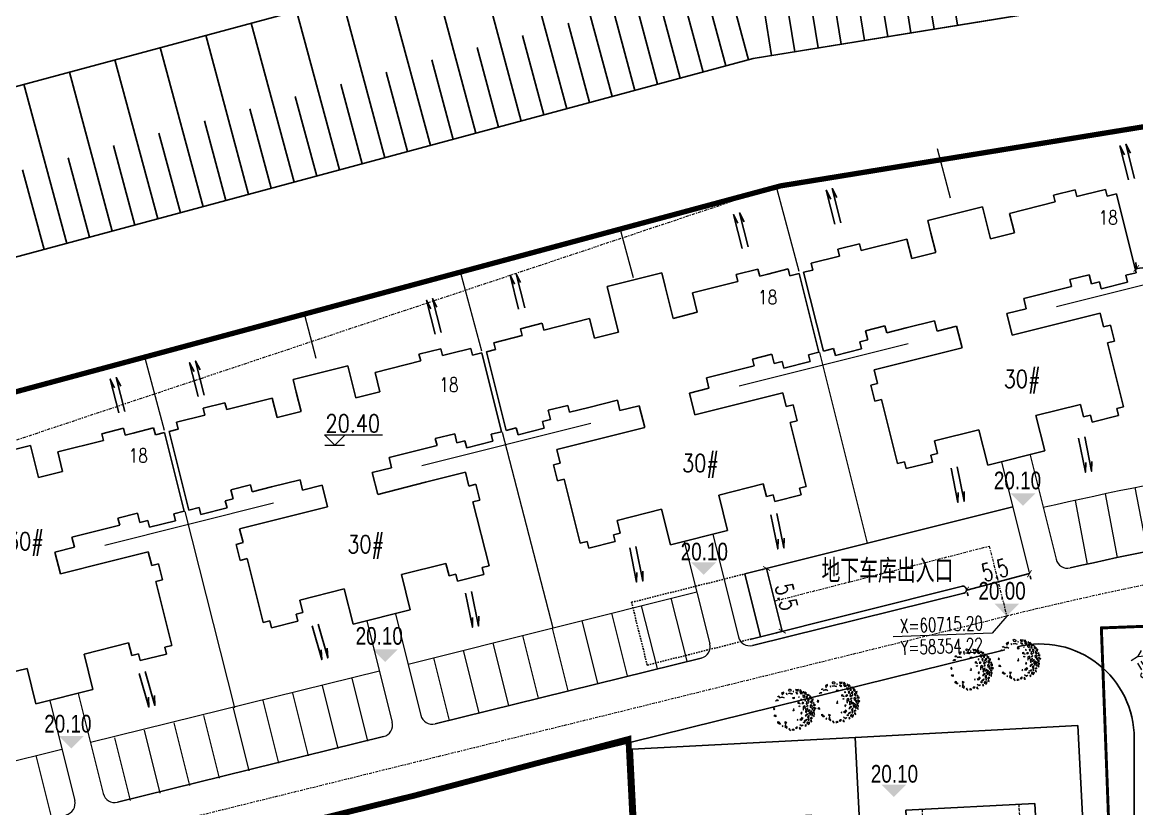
# Model space of a CAD drawing. Header units: inches. Extents: x 393 to 1582, y 246 to 1188.
# Drawn here: x 1234.6 to 1329.3, y 908 to 974.9 of the extents above; entities that cross this region are included whole.
import ezdxf

# ---------------------------------------------------------------- set-up
doc = ezdxf.new("R2010")
doc.units = ezdxf.units.IN
doc.header["$MEASUREMENT"] = 0
for name, pattern in [('CENTERX2', [4, 2.5, -0.5, 0.5, -0.5]), ('CONTINOUS', [0]), ('DASH', [0.35, 0.25, -0.1]), ('DASHED2', [0.375, 0.25, -0.125]), ('DOTE', [2.42, 2, -0.2, 0.02, -0.2])]:
    doc.linetypes.add(name, pattern=pattern)
for name, color, linetype, lineweight in [('buildelev', 2, 'Continuous', 20), ('parking', 30, 'Continuous', 18), ('ROAD', 1, 'Continuous', 25), ('ROAD-CENTER', 7, 'CENTERX2', 18), ('ROAD-ZB', 4, 'Continuous', 15), ('walk', 2, 'Continuous', 18), ('围墙', 75, 'FENCELINE1', 15), ('建筑型号', 2, 'Continuous', 18), ('树', 84, 'Continuous', 15)]:
    doc.layers.add(name, color=color, linetype=linetype, lineweight=lineweight)
for name, color, linetype in [('DIM', 4, 'Continuous'), ('drain', 4, 'Continuous'), ('ELEV', 1, 'Continuous'), ('FRAME', 7, 'Continuous'), ('GARDEN', 60, 'Continuous'), ('hongzb', 5, 'Continuous'), ('roaddim', 2, 'Continuous'), ('roadradiu', 3, 'Continuous'), ('公共绿地', 3, 'Continuous'), ('外墙', 42, 'Continuous'), ('建筑层数', 7, 'Continuous'), ('绿化', 3, 'Continuous'), ('车库边线', 4, 'DOTE')]:
    doc.layers.add(name, color=color, linetype=linetype)
doc.styles.add('_HZTXT', font='txt.shx', dxfattribs={"width": 0.8, "bigfont": 'hztxt.shx'})
doc.styles.add('DIM_FONT', font='SIMPLEX.shx', dxfattribs={"width": 0.8})
doc.styles.add('FLS', font='', dxfattribs={"width": 0.8})
doc.styles.add('HZ', font='simplex.shx', dxfattribs={"width": 0.7, "bigfont": 'hztxt.shx'})
doc.styles.add('RO', font='romans.shx', dxfattribs={"width": 0.8})
doc.styles.get('FLS').set_extended_font_data('创艺繁隶书')
doc.linetypes.add('FENCELINE1', pattern='A,0.25,-0.1,[133,ltypeshp.shx,S=0.1,R=0,X=-0.1,Y=0],-0.1,1', length=1.45)
doc.dimstyles.new('NORMAL', dxfattribs={"dimtxt": 1.5, "dimasz": 0.3, "dimexe": 0.5, "dimexo": 0.3, "dimgap": 0.3, "dimtad": 1, "dimdec": 1, "dimzin": 1, "dimdsep": 46, "dimtxsty": 'HZ', "dimblk": 'ARCHTICK', "dimcen": 0, "dimclrt": 256, "dimadec": 0, "dimazin": 0, "dimtfac": 1, "dimtdec": 1, "dimtofl": 0, "dimtmove": 0, "dimatfit": 3, "dimldrblk": 'ARCHTICK', "dimfxl": 1, "dimtolj": 2, "dimtzin": 0, "dimarcsym": 0})

# ---------------------------------------------------------------- blocks, each defined once
blk = doc.blocks.new('_ARCHTICK')
at = {"color": 0, "linetype": 'ByBlock', "const_width": 0.15}
blk.add_lwpolyline([(-0.5, -0.5), (0.5, 0.5)], dxfattribs=at)
blk = doc.blocks.new('*D108')
at = {"layer": 'DEFPOINTS', "color": 0, "ltscale": 0.3, "transparency": 16777216}
for p in [(1123.957, 1187.983), (1247.519, 525.406)]:
    blk.add_point(p, dxfattribs=at)
at = {"layer": 'roadradiu', "color": 0, "lineweight": -2, "ltscale": 0.3, "transparency": 16777216}
blk.add_line((1246.336, 531.746), (1247.519, 525.406), dxfattribs=at)
at = {"layer": 'roadradiu', "color": 0, "lineweight": -2, "ltscale": 0.3, "transparency": 16777216, "xscale": 0.3, "yscale": 0.3, "zscale": 0.3, "rotation": 280.5635434118076}
blk.add_blockref('_ARCHTICK', (1247.519, 525.406), dxfattribs=at)
at = {"layer": 'roadradiu', "ltscale": 0.3, "transparency": 16777216, "insert": (1247.905, 529.063), "char_height": 1.5, "attachment_point": 5, "rotation": 280.56354, "style": 'HZ'}
blk.add_mtext('\\A2;R674.0', dxfattribs=at)
blk = doc.blocks.new('wangqiuc')
for p, q in [((34619.969, 79058.32), (34600.111, 79027.611)), ((34619.969, 79058.32), (34600.111, 79027.611)), ((34619.969, 79058.32), (34635.898, 79048.019)), ((34619.852, 79050.774), (34606.945, 79030.813)), ((34619.852, 79050.774), (34629.064, 79044.817)), ((34635.898, 79048.019), (34616.04, 79017.31)), ((34629.064, 79044.817), (34616.156, 79024.856)), ((34612.616, 79041.3), (34623.393, 79034.33)), ((34606.945, 79030.813), (34616.156, 79024.856)), ((34600.111, 79027.611), (34616.04, 79017.31))]:
    blk.add_line(p, q)
at = {"linetype": 'DASH', "lineweight": 13}
for p, q in [((34621.003, 79050.03), (34618.024, 79045.424)), ((34627.914, 79045.561), (34624.935, 79040.955)), ((34611.074, 79034.675), (34608.095, 79030.069)), ((34617.984, 79030.206), (34615.006, 79025.6))]:
    blk.add_line(p, q, dxfattribs=at)
at = {"lineweight": 13}
for p, q in [((34618.024, 79045.424), (34611.074, 79034.675)), ((34616.874, 79046.168), (34618.024, 79045.424)), ((34618.024, 79045.424), (34624.935, 79040.955)), ((34621.48, 79043.189), (34614.529, 79032.441)), ((34624.935, 79040.955), (34617.984, 79030.206)), ((34624.935, 79040.955), (34626.086, 79040.211)), ((34609.923, 79035.419), (34611.074, 79034.675)), ((34611.074, 79034.675), (34617.984, 79030.206)), ((34617.984, 79030.206), (34619.135, 79029.462))]:
    blk.add_line(p, q, dxfattribs=at)
for centre in [(34612.36, 79041.465), (34613.667, 79040.62), (34622.354, 79035.002), (34623.662, 79034.157)]:
    blk.add_circle(centre, 0.305)
blk = doc.blocks.new('bg')
at = {"layer": 'buildelev'}
blk.add_line((403415.903, 597892.095), (403417.408, 597892.095), dxfattribs=at)
blk.add_lwpolyline([(403417.451, 597892.89), (403416.656, 597892.095), (403415.86, 597892.89), (403420.35, 597892.89)], dxfattribs=at)
blk = doc.blocks.new('GPPMTR01')
at = {"color": 0, "linetype": 'ByBlock'}
for points in [[(-0.106, 0.53), (-0.073, 0.496), (-0.058, 0.515), (-0.035, 0.504), (-0.038, 0.545), (-0.064, 0.53)], [(0.005, 0.559), (-0.005, 0.523), (0.016, 0.511), (0.051, 0.519)], [(-0.412, 0.305), (-0.364, 0.304), (-0.367, 0.328), (-0.343, 0.337), (-0.374, 0.364), (-0.382, 0.335)], [(-0.354, 0.404), (-0.335, 0.371), (-0.312, 0.378), (-0.293, 0.408)], [(-0.304, 0.31), (-0.343, 0.272), (-0.298, 0.279)], [(-0.298, 0.355), (-0.259, 0.362), (-0.24, 0.402), (-0.263, 0.4), (-0.275, 0.378)], [(-0.263, 0.454), (-0.27, 0.431), (-0.248, 0.431), (-0.243, 0.447)], [(-0.215, 0.443), (-0.218, 0.456), (-0.242, 0.475), (-0.199, 0.486), (-0.199, 0.449)], [(-0.215, 0.295), (-0.215, 0.276), (-0.206, 0.283)], [(-0.166, 0.433), (-0.207, 0.386), (-0.18, 0.371), (-0.137, 0.387), (-0.147, 0.409), (-0.165, 0.407)], [(-0.173, 0.469), (-0.151, 0.518), (-0.12, 0.516), (-0.128, 0.487), (-0.144, 0.498), (-0.151, 0.48), (-0.145, 0.47)], [(-0.123, 0.314), (-0.144, 0.295), (-0.135, 0.287), (-0.115, 0.295)], [(-0.127, 0.461), (-0.133, 0.429), (-0.111, 0.428), (-0.096, 0.459)], [(-0.079, 0.401), (-0.097, 0.371), (-0.064, 0.359), (-0.049, 0.371)], [(-0.032, 0.317), (-0.058, 0.295), (-0.043, 0.264), (-0.023, 0.291)], [(-0.038, 0.477), (-0.055, 0.454), (-0.043, 0.424), (-0.032, 0.439)], [(0.007, 0.443), (-0.026, 0.412), (-0.02, 0.382), (0.016, 0.352), (0.045, 0.367), (0.01, 0.386), (0.034, 0.42)], [(0.01, 0.485), (0.042, 0.462), (0.084, 0.477), (0.066, 0.492), (0.042, 0.485)], [(0.045, 0.295), (0.042, 0.249), (0.105, 0.211), (0.119, 0.219), (0.069, 0.245), (0.096, 0.283)], [(0.084, 0.371), (0.072, 0.344), (0.081, 0.321), (0.084, 0.344)], [(0.105, 0.53), (0.084, 0.519), (0.099, 0.504), (0.114, 0.511)], [(0.158, 0.447), (0.096, 0.443), (0.105, 0.412), (0.146, 0.393), (0.155, 0.416), (0.14, 0.428)], [(0.128, 0.336), (0.137, 0.287), (0.114, 0.272), (0.146, 0.26), (0.158, 0.302)], [(0.131, 0.488), (0.137, 0.5), (0.134, 0.53), (0.173, 0.507), (0.146, 0.481)], [(0.179, 0.272), (0.167, 0.245), (0.185, 0.238), (0.199, 0.253)], [(0.179, 0.477), (0.229, 0.496), (0.25, 0.473), (0.223, 0.458), (0.22, 0.477), (0.202, 0.469), (0.199, 0.458)], [(0.205, 0.439), (0.179, 0.42), (0.194, 0.405), (0.226, 0.416)], [(0.199, 0.291), (0.179, 0.352), (0.211, 0.31)], [(0.214, 0.359), (0.274, 0.374), (0.291, 0.409), (0.282, 0.336), (0.247, 0.333)], [(0.268, 0.45), (0.253, 0.435), (0.241, 0.409), (0.274, 0.428)], [(0.25, 0.325), (0.241, 0.298), (0.312, 0.302), (0.282, 0.329)], [(0.315, 0.416), (0.306, 0.401), (0.318, 0.39), (0.348, 0.393)], [(0.321, 0.363), (0.306, 0.34), (0.327, 0.325), (0.356, 0.325), (0.327, 0.336)], [(0.351, 0.382), (0.348, 0.371), (0.368, 0.355), (0.392, 0.359)], [(0.386, 0.257), (0.368, 0.272), (0.365, 0.287), (0.377, 0.298), (0.401, 0.283)], [(-0.482, 0.014), (-0.506, 0.025), (-0.514, -0.024), (-0.506, -0.036), (-0.464, -0.036), (-0.47, -0.024), (-0.494, -0.017)], [(-0.482, 0.196), (-0.461, 0.207), (-0.432, 0.177), (-0.452, 0.154), (-0.494, 0.15), (-0.5, 0.177)], [(-0.446, 0.071), (-0.432, 0.055), (-0.414, 0.067)], [(-0.417, 0.109), (-0.411, 0.15), (-0.357, 0.188), (-0.369, 0.162)], [(-0.393, 0.241), (-0.408, 0.23), (-0.396, 0.226)], [(-0.283, 0.139), (-0.269, 0.181), (-0.239, 0.166), (-0.248, 0.139), (-0.263, 0.15)], [(-0.064, 0.207), (-0.085, 0.184), (-0.115, 0.203), (-0.115, 0.219), (-0.085, 0.207), (-0.052, 0.226)], [(-0.02, 0.033), (-0.035, 0.025), (-0.026, 0.017), (-0.014, 0.021)], [(-0.02, 0.188), (-0.008, 0.192), (0.001, 0.177), (-0.02, 0.169)], [(0.152, 0.162), (0.137, 0.139), (0.158, 0.12), (0.176, 0.128), (0.161, 0.143)], [(0.253, 0.268), (0.241, 0.226), (0.259, 0.177), (0.274, 0.203), (0.253, 0.219)], [(0.25, 0.086), (0.271, 0.063), (0.274, 0.021), (0.303, 0.052), (0.285, 0.109)], [(0.303, 0.268), (0.309, 0.219), (0.336, 0.215), (0.351, 0.234)], [(0.348, 0.173), (0.377, 0.128), (0.356, 0.097), (0.354, 0.128)], [(0.401, 0.207), (0.383, 0.219), (0.365, 0.211), (0.368, 0.196), (0.392, 0.192)], [(0.401, 0.078), (0.398, 0.063), (0.374, 0.067), (0.377, 0.09)], [(0.428, 0.025), (0.431, -0.021), (0.377, -0.043), (0.41, -0.013)], [(0.431, 0.26), (0.419, 0.245), (0.436, 0.23), (0.466, 0.249)], [(0.422, 0.166), (0.419, 0.135), (0.439, 0.12), (0.451, 0.139)], [(0.442, 0.203), (0.451, 0.169), (0.487, 0.139), (0.472, 0.181)], [(0.451, 0.074), (0.469, 0.052), (0.484, 0.063), (0.472, 0.093)], [(-0.467, -0.131), (-0.464, -0.157), (-0.482, -0.154), (-0.485, -0.127)], [(-0.437, -0.131), (-0.429, -0.066), (-0.381, -0.04), (-0.408, -0.078)], [(-0.42, -0.26), (-0.432, -0.218), (-0.411, -0.188), (-0.402, -0.214), (-0.411, -0.229)], [(0.256, -0.013), (0.241, -0.028), (0.253, -0.04)], [(0.407, -0.119), (0.389, -0.138), (0.398, -0.176), (0.419, -0.154)], [(0.416, -0.218), (0.389, -0.233), (0.392, -0.271), (0.407, -0.248)], [(0.436, -0.066), (0.442, -0.097), (0.466, -0.097), (0.481, -0.074), (0.46, -0.078)], [(-0.266, -0.366), (-0.304, -0.374), (-0.283, -0.4), (-0.251, -0.393)], [(-0.115, -0.473), (-0.138, -0.438), (-0.106, -0.438), (-0.085, -0.446)], [(0.072, -0.48), (0.042, -0.461), (0.06, -0.45), (0.066, -0.454), (0.096, -0.454), (0.096, -0.438), (0.125, -0.442), (0.114, -0.461)], [(0.17, -0.286), (0.137, -0.317), (0.149, -0.336), (0.176, -0.321)], [(0.188, -0.431), (0.211, -0.423), (0.188, -0.408)], [(0.205, -0.332), (0.199, -0.343), (0.235, -0.378), (0.294, -0.359), (0.274, -0.34), (0.235, -0.351)], [(0.327, -0.305), (0.333, -0.328), (0.389, -0.313)]]:
    blk.add_lwpolyline(points, close=True, dxfattribs=at)
blk.add_circle((0, 0), 0.01, dxfattribs=at)
blk = doc.blocks.new('*D88')
at = {"layer": 'DEFPOINTS', "color": 0, "ltscale": 0.3, "transparency": 16777216}
for p in [(1297.83, 928.449), (1297.83, 928.449), (1299.164, 923.121)]:
    blk.add_point(p, dxfattribs=at)
at = {"layer": 'roaddim', "color": 0, "lineweight": -2, "ltscale": 0.3, "transparency": 16777216}
for p, q in [((1297.539, 928.376), (1297.345, 928.328)), ((1299.164, 923.121), (1297.83, 928.449)), ((1298.873, 923.048), (1298.679, 922.999))]:
    blk.add_line(p, q, dxfattribs=at)
at = {"layer": 'roaddim', "color": 0, "lineweight": -2, "ltscale": 0.3, "transparency": 16777216, "xscale": 0.5, "yscale": 0.5, "zscale": 0.5}
for p, rotation in [((1297.83, 928.449), 104.0543450280207), ((1299.164, 923.121), 284.0543450280207)]:
    blk.add_blockref('_ARCHTICK', p, dxfattribs=dict(at, rotation=rotation))
at = {"layer": 'roaddim', "ltscale": 0.3, "transparency": 16777216, "insert": (1299.516, 926.04), "char_height": 1.5, "attachment_point": 5, "rotation": 284.05435, "style": 'HZ'}
blk.add_mtext('\\A2;5.5', dxfattribs=at)
blk = doc.blocks.new('psss')
at = {"layer": 'drain', "ltscale": 3}
for points in [[(-2.979, 0.527), (0.007, 0.531), (-0.808, 0.714)], [(-2.967, -0.004), (0, 0), (-0.815, 0.183)]]:
    blk.add_lwpolyline(points, dxfattribs=at)
blk = doc.blocks.new('*D455')
at = {"layer": 'DEFPOINTS', "color": 0, "ltscale": 0.3, "transparency": 16777216}
for p in [(1342.661, 955.275), (1342.699, 954.888), (1329.284, 953.554)]:
    blk.add_point(p, dxfattribs=at)
at = {"layer": 'DIM', "color": 0, "lineweight": -2, "ltscale": 0.3, "transparency": 16777216}
for p, q in [((1342.669, 955.186), (1342.611, 955.773)), ((1329.246, 953.941), (1342.661, 955.275)), ((1329.255, 953.852), (1329.196, 954.439))]:
    blk.add_line(p, q, dxfattribs=at)
at = {"layer": 'DIM', "color": 0, "lineweight": -2, "ltscale": 0.3, "transparency": 16777216, "xscale": 0.5, "yscale": 0.5, "zscale": 0.5}
for p, rotation in [((1342.661, 955.275), 5.67946321989554), ((1329.246, 953.941), 185.6794632198956)]:
    blk.add_blockref('_ARCHTICK', p, dxfattribs=dict(at, rotation=rotation))
at = {"layer": 'DIM', "ltscale": 0.3, "transparency": 16777216, "insert": (1336.803, 955.748), "char_height": 1.5, "attachment_point": 5, "rotation": 5.67946, "style": 'HZ'}
blk.add_mtext('\\A2;13.5', dxfattribs=at)
blk = doc.blocks.new('*D498')
at = {"layer": 'DEFPOINTS', "color": 0, "ltscale": 0.3, "transparency": 16777216}
for p in [(1320.141, 928.119), (1320.169, 928.016), (1314.806, 926.704)]:
    blk.add_point(p, dxfattribs=at)
at = {"layer": 'roaddim', "color": 0, "lineweight": -2, "ltscale": 0.3, "transparency": 16777216}
for p, q in [((1314.833, 926.601), (1320.169, 928.016)), ((1320.218, 927.829), (1320.297, 927.533)), ((1314.883, 926.414), (1314.962, 926.118))]:
    blk.add_line(p, q, dxfattribs=at)
at = {"layer": 'roaddim', "color": 0, "lineweight": -2, "ltscale": 0.3, "transparency": 16777216, "xscale": 0.5, "yscale": 0.5, "zscale": 0.5}
for p, rotation in [((1320.169, 928.016), 14.85915068969294), ((1314.833, 926.601), 194.8591506896929)]:
    blk.add_blockref('_ARCHTICK', p, dxfattribs=dict(at, rotation=rotation))
at = {"layer": 'roaddim', "ltscale": 0.3, "transparency": 16777216, "insert": (1317.232, 928.324), "char_height": 1.5, "attachment_point": 5, "rotation": 14.85915, "style": 'HZ'}
blk.add_mtext('\\A2;5.5', dxfattribs=at)

msp = doc.modelspace()

# ---------------------------------------------------------------- linework, layer by layer
at = {"layer": 'ELEV', "color": 0}
for points in [[(1318.559, 934.825), (1320.68, 934.825), (1319.619, 933.764)], [(1291.424, 928.976), (1293.545, 928.976), (1292.485, 927.915)], [(1317.175, 925.471), (1319.296, 925.471), (1318.235, 924.41)], [(1264.351, 921.577), (1266.472, 921.577), (1265.412, 920.516)], [(1237.684, 914.216), (1239.805, 914.216), (1238.744, 913.155)], [(1307.583, 910.096), (1309.704, 910.096), (1308.644, 909.035)]]:
    msp.add_solid(points, dxfattribs=at)
at = {"layer": 'hongzb', "color": 0, "linetype": 'DOTE', "ltscale": 0.2, "const_width": 0.35}
msp.add_lwpolyline([(726.299, 598.511), (739.721, 619.918), (817.574, 709.87), (922.656, 797.757), (972.26, 831.061), (1071.302, 885.077), (1176.766, 928.104), (1299.012, 961.009), (1365.77, 971.874), (1426.81, 975.633)], dxfattribs=at)
at = {"layer": 'parking', "color": 0, "ltscale": 0.3}
for p, q in [((1330.198, 929.918), (1329.163, 935.32)), ((1325.111, 928.833), (1324.076, 934.236)), ((1327.653, 929.384), (1326.617, 934.787)), ((1267.351, 920.317), (1291.893, 926.466)), ((1291.063, 920.588), (1289.726, 925.923)), ((1286.019, 919.324), (1284.682, 924.659)), ((1288.541, 919.956), (1287.204, 925.291)), ((1283.497, 918.692), (1282.16, 924.027)), ((1278.453, 917.428), (1277.116, 922.763)), ((1280.975, 918.06), (1279.638, 923.395)), ((1275.931, 916.797), (1274.594, 922.132)), ((1270.886, 915.533), (1269.55, 920.868)), ((1273.408, 916.165), (1272.072, 921.5)), ((1240.355, 913.694), (1264.919, 919.754)), ((1263.95, 913.795), (1262.613, 919.13)), ((1258.906, 912.531), (1257.569, 917.866)), ((1261.428, 913.163), (1260.091, 918.498)), ((1256.384, 911.899), (1255.047, 917.235)), ((1251.34, 910.636), (1250.003, 915.971)), ((1253.862, 911.268), (1252.525, 916.603)), ((1248.818, 910.004), (1247.481, 915.339)), ((1243.774, 908.74), (1242.437, 914.075)), ((1246.296, 909.372), (1244.959, 914.707)), ((1229.495, 911.014), (1237.928, 913.095)), ((1235.726, 912.575), (1237.063, 907.239))]:
    msp.add_line(p, q, dxfattribs=at)
msp.add_arc((1401.243, 584.396), 358.25, 97.24569, 102.88754, dxfattribs=at)
at = {"layer": 'ROAD', "color": 0}
for p, q in [((1327.033, 965.57), (1299.012, 961.009)), ((1296.509, 922.456), (1314.478, 926.953)), ((1296.641, 921.916), (1314.581, 926.342)), ((1232.13, 900.335), (1318.062, 921.536)), ((1269.65, 915.257), (1292.272, 920.838)), ((1242.659, 908.597), (1265.281, 914.179)), ((1329.074, 914.039), (1329.074, 881.735))]:
    msp.add_line(p, q, dxfattribs=at)
at = {"layer": 'ROAD', "color": 0, "ltscale": 0.3}
for p, q in [((1295.983, 927.989), (1318.746, 933.687)), ((1297.317, 922.659), (1295.983, 927.989))]:
    msp.add_line(p, q, dxfattribs=at)
at = {"layer": 'ROAD', "color": 0, "linetype": 'DASH', "ltscale": 0.5}
for p, q in [((1286.349, 925.577), (1295.983, 927.989)), ((1287.683, 920.245), (1286.349, 925.577)), ((1287.683, 920.245), (1297.317, 922.659))]:
    msp.add_line(p, q, dxfattribs=at)
at = {"layer": 'ROAD', "color": 0}
for centre, radius, start, end in [((1401.243, 584.396), 352.75, 97.42765, 102.71055), ((1321.074, 914.039), 8, 0, 103.85957)]:
    msp.add_arc(centre, radius, start, end, dxfattribs=at)
at = {"layer": 'ROAD', "color": 0, "ltscale": 0.3}
msp.add_arc((1314.501, 926.643), 0.311, 284.91109, 97.67083, dxfattribs=at)
at = {"layer": 'ROAD-CENTER', "color": 5, "ltscale": 0.1}
for p, q in [((1299.012, 961.009), (1071.302, 885.077)), ((1298.521, 925.69), (1316.747, 930.352)), ((1316.747, 930.352), (1318.235, 924.41)), ((1231.472, 903.005), (1317.403, 924.206))]:
    msp.add_line(p, q, dxfattribs=at)
msp.add_arc((1401.243, 584.396), 350, 95.62164, 103.85957, dxfattribs=at)
at = {"layer": 'ROAD-ZB', "color": 0, "ltscale": 0.3}
for points in [[(1318.235, 924.41), (1316.986, 922.952)], [(1316.986, 922.952), (1308.592, 922.643)]]:
    msp.add_lwpolyline(points, dxfattribs=at)
at = {"layer": 'walk', "color": 0, "ltscale": 0.3}
for p, q in [((1320.221, 938.087), (1322.439, 929.234)), ((1317.796, 937.48), (1320.141, 928.119)), ((1293.255, 931.331), (1295.431, 922.644)), ((1290.83, 930.724), (1293.002, 922.052)), ((1266.288, 924.575), (1268.44, 915.984)), ((1263.863, 923.968), (1266.011, 915.392)), ((1239.321, 917.819), (1241.45, 909.325)), ((1236.896, 917.212), (1239.021, 908.733))]:
    msp.add_line(p, q, dxfattribs=at)
at = {"layer": 'walk', "color": 0}
msp.add_arc((1323.409, 929.477), 1, 194.06502, 282.71055, dxfattribs=at)
at = {"layer": 'walk', "color": 0, "ltscale": 0.3}
for centre, start, end in [((1296.401, 922.887), 194.06502, 283.85957), ((1292.032, 921.809), 283.85957, 14.06502), ((1269.41, 916.227), 194.06502, 283.85957), ((1265.041, 915.149), 283.85957, 14.06502), ((1242.42, 909.568), 194.06502, 283.85957), ((1238.051, 908.49), 283.85957, 14.06502)]:
    msp.add_arc(centre, 1, start, end, dxfattribs=at)
at = {"layer": '公共绿地', "color": 0, "linetype": 'FENCELINE1', "ltscale": 0.1, "const_width": 0.5}
msp.add_lwpolyline([(1157.692, 875.615), (1167.028, 879.43), (1167.028, 879.43), (1189.631, 887.816), (1210.615, 894.512), (1246.902, 903.979), (1267.93, 909.167), (1286.084, 913.96), (1288.079, 874.262, -0.001053), (1241.143, 872.494), (1241.143, 872.494, 0.042193), (1223.337, 870.66, 0.033682), (1209.577, 867.041), (1207.353, 866.261), (1197.938, 862.5), (1168.107, 850.06)], format="xyb", close=True, dxfattribs=at)
at = {"layer": '围墙', "color": 0, "ltscale": 0.3}
for p, q in [((1313.468, 959.9), (1312.339, 964.094)), ((1286.501, 953.144), (1285.372, 957.338)), ((1259.559, 946.291), (1258.569, 949.968))]:
    msp.add_line(p, q, dxfattribs=at)
at = {"layer": '围墙', "color": 0, "ltscale": 0.2}
for p, q in [((1300.592, 953.685), (1298.686, 960.766)), ((1322.47, 950.713), (1334.817, 953.806)), ((1273.626, 946.929), (1271.846, 953.541)), ((1295.504, 943.956), (1309.86, 947.553)), ((1246.659, 940.173), (1245.005, 946.317)), ((1302.318, 946.798), (1306.375, 930.59)), ((1268.537, 937.2), (1282.894, 940.797)), ((1275.351, 940.042), (1279.649, 923.398)), ((1241.571, 930.444), (1255.927, 934.041)), ((1248.385, 933.286), (1252.608, 916.624))]:
    msp.add_line(p, q, dxfattribs=at)
at = {"layer": '外墙', "color": 2, "ltscale": 0.1}
for p, q in [((1324.06, 960.636), (1322.217, 960.174)), ((1324.206, 960.054), (1324.06, 960.636)), ((1326.631, 960.661), (1324.885, 960.224)), ((1326.777, 960.079), (1326.631, 960.661)), ((1322.363, 959.592), (1318.483, 958.62)), ((1322.217, 960.174), (1322.363, 959.592)), ((1324.885, 960.224), (1324.206, 960.054)), ((1327.553, 960.274), (1326.777, 960.079)), ((1329.23, 953.58), (1327.553, 960.274)), ((1316.178, 959.176), (1311.522, 958.01)), ((1316.859, 956.46), (1316.178, 959.176)), ((1318.483, 958.62), (1318.896, 956.971)), ((1311.522, 958.01), (1311.79, 956.943)), ((1311.79, 956.943), (1312.203, 955.294)), ((1318.896, 956.971), (1316.859, 956.46)), ((1305.727, 956.043), (1303.884, 955.581)), ((1305.872, 955.461), (1305.727, 956.043)), ((1309.752, 956.433), (1305.872, 955.461)), ((1310.166, 954.784), (1309.752, 956.433)), ((1304.029, 954.999), (1301.604, 954.391)), ((1303.884, 955.581), (1304.029, 954.999)), ((1312.203, 955.294), (1310.166, 954.784)), ((1295.25, 953.418), (1297.093, 953.88)), ((1297.093, 953.88), (1297.239, 953.298)), ((1297.918, 953.468), (1299.664, 953.905)), ((1299.664, 953.905), (1299.81, 953.323)), ((1301.75, 953.809), (1300.974, 953.615)), ((1301.604, 954.391), (1301.75, 953.809)), ((1284.264, 952.418), (1288.92, 953.584)), ((1288.92, 953.584), (1289.212, 952.42)), ((1291.516, 951.864), (1295.396, 952.836)), ((1295.396, 952.836), (1295.25, 953.418)), ((1297.239, 953.298), (1297.918, 953.468)), ((1299.81, 953.323), (1300.586, 953.518)), ((1300.586, 953.518), (1302.263, 946.824)), ((1300.974, 953.615), (1302.65, 946.925)), ((1323.603, 952.996), (1325.252, 953.409)), ((1323.749, 952.414), (1323.603, 952.996)), ((1325.252, 953.409), (1325.446, 952.633)), ((1328.356, 953.362), (1329.23, 953.58)), ((1328.502, 952.78), (1328.356, 953.362)), ((1284.556, 951.254), (1284.264, 952.418)), ((1289.212, 952.42), (1289.892, 949.704)), ((1319.675, 951.393), (1323.749, 952.414)), ((1325.446, 952.633), (1326.125, 952.803)), ((1326.125, 952.803), (1326.271, 952.221)), ((1326.271, 952.221), (1328.502, 952.78)), ((1284.823, 950.187), (1284.556, 951.254)), ((1291.929, 950.215), (1291.516, 951.864)), ((1319.893, 950.52), (1319.675, 951.393)), ((1285.236, 948.538), (1284.823, 950.187)), ((1289.892, 949.704), (1291.929, 950.215)), ((1318.244, 950.107), (1319.893, 950.52)), ((1318.706, 948.264), (1318.244, 950.107)), ((1326.175, 950.135), (1322.78, 949.284)), ((1326.467, 948.971), (1326.175, 950.135)), ((1276.917, 948.825), (1278.76, 949.286)), ((1278.76, 949.286), (1278.906, 948.704)), ((1278.906, 948.704), (1282.786, 949.677)), ((1282.786, 949.677), (1283.199, 948.028)), ((1306.24, 948.645), (1307.889, 949.059)), ((1307.889, 949.059), (1308.034, 948.477)), ((1309.683, 948.89), (1312.109, 949.497)), ((1312.109, 949.497), (1312.327, 948.624)), ((1312.327, 948.624), (1313.976, 949.037)), ((1313.976, 949.037), (1314.438, 947.194)), ((1322.78, 949.284), (1318.706, 948.264)), ((1327.049, 949.117), (1326.467, 948.971)), ((1327.389, 947.759), (1327.049, 949.117)), ((1274.638, 947.635), (1277.063, 948.243)), ((1277.063, 948.243), (1276.917, 948.825)), ((1283.199, 948.028), (1285.236, 948.538)), ((1306.434, 947.869), (1306.24, 948.645)), ((1308.034, 948.477), (1309.683, 948.89)), ((1272.698, 947.149), (1270.952, 946.712)), ((1272.843, 946.567), (1272.698, 947.149)), ((1274.784, 947.053), (1274.638, 947.635)), ((1302.65, 946.925), (1303.523, 947.144)), ((1303.523, 947.144), (1303.67, 946.558)), ((1305.755, 947.699), (1306.434, 947.869)), ((1305.901, 947.117), (1305.755, 947.699)), ((1314.438, 947.194), (1310.364, 946.174)), ((1326.807, 947.613), (1327.389, 947.759)), ((1328.168, 942.181), (1326.807, 947.613)), ((1270.127, 947.124), (1268.284, 946.662)), ((1268.284, 946.662), (1268.43, 946.08)), ((1270.273, 946.542), (1270.127, 947.124)), ((1270.952, 946.712), (1270.273, 946.542)), ((1273.62, 946.762), (1272.843, 946.567)), ((1275.296, 940.068), (1273.62, 946.762)), ((1274.008, 946.859), (1274.784, 947.053)), ((1275.683, 940.169), (1274.008, 946.859)), ((1298.285, 946.653), (1296.636, 946.24)), ((1296.636, 946.24), (1296.782, 945.658)), ((1298.48, 945.877), (1298.285, 946.653)), ((1302.263, 946.824), (1301.39, 946.606)), ((1301.39, 946.606), (1301.536, 946.024)), ((1303.67, 946.558), (1305.901, 947.117)), ((1262.245, 945.664), (1257.589, 944.498)), ((1262.926, 942.948), (1262.245, 945.664)), ((1268.43, 946.08), (1264.55, 945.108)), ((1296.782, 945.658), (1292.708, 944.637)), ((1299.159, 946.047), (1298.48, 945.877)), ((1299.305, 945.465), (1299.159, 946.047)), ((1301.536, 946.024), (1299.305, 945.465)), ((1310.364, 946.174), (1306.969, 945.323)), ((1306.969, 945.323), (1307.261, 944.159)), ((1257.589, 944.498), (1257.856, 943.431)), ((1264.55, 945.108), (1264.963, 943.459)), ((1292.708, 944.637), (1292.927, 943.764)), ((1257.856, 943.431), (1258.27, 941.782)), ((1264.963, 943.459), (1262.926, 942.948)), ((1292.927, 943.764), (1291.278, 943.351)), ((1291.278, 943.351), (1291.74, 941.508)), ((1295.814, 942.528), (1299.209, 943.379)), ((1299.209, 943.379), (1299.5, 942.215)), ((1307.261, 944.159), (1306.679, 944.013)), ((1306.679, 944.013), (1307.019, 942.655)), ((1251.793, 942.53), (1249.95, 942.069)), ((1251.939, 941.948), (1251.793, 942.53)), ((1255.819, 942.921), (1251.939, 941.948)), ((1256.232, 941.272), (1255.819, 942.921)), ((1285.142, 942.741), (1282.717, 942.134)), ((1285.361, 941.868), (1285.142, 942.741)), ((1291.74, 941.508), (1295.814, 942.528)), ((1307.019, 942.655), (1307.601, 942.801)), ((1307.601, 942.801), (1308.962, 937.369)), ((1250.096, 941.487), (1247.671, 940.879)), ((1249.95, 942.069), (1250.096, 941.487)), ((1258.27, 941.782), (1256.232, 941.272)), ((1280.922, 942.303), (1279.273, 941.889)), ((1279.273, 941.889), (1279.467, 941.113)), ((1281.068, 941.721), (1280.922, 942.303)), ((1282.717, 942.134), (1281.068, 941.721)), ((1287.01, 942.281), (1285.361, 941.868)), ((1287.471, 940.438), (1287.01, 942.281)), ((1299.5, 942.215), (1300.082, 942.361)), ((1300.082, 942.361), (1300.423, 941.003)), ((1320.723, 941.449), (1324.506, 942.397)), ((1324.506, 942.397), (1324.773, 941.33)), ((1324.773, 941.33), (1325.355, 941.476)), ((1325.355, 941.476), (1325.501, 940.894)), ((1327.586, 942.035), (1328.168, 942.181)), ((1327.732, 941.453), (1327.586, 942.035)), ((1247.671, 940.879), (1247.817, 940.297)), ((1279.467, 941.113), (1278.788, 940.943)), ((1278.788, 940.943), (1278.934, 940.361)), ((1300.423, 941.003), (1299.841, 940.857)), ((1299.841, 940.857), (1301.202, 935.425)), ((1321.476, 938.442), (1320.723, 941.449)), ((1325.501, 940.894), (1327.732, 941.453)), ((1243.16, 940.368), (1241.317, 939.906)), ((1241.317, 939.906), (1241.463, 939.324)), ((1243.306, 939.786), (1243.16, 940.368)), ((1243.985, 939.956), (1243.306, 939.786)), ((1245.731, 940.393), (1243.985, 939.956)), ((1245.877, 939.811), (1245.731, 940.393)), ((1246.653, 940.006), (1245.877, 939.811)), ((1248.33, 933.312), (1246.653, 940.006)), ((1247.817, 940.297), (1247.041, 940.103)), ((1247.041, 940.103), (1248.717, 933.413)), ((1269.67, 939.483), (1271.319, 939.897)), ((1271.319, 939.897), (1271.513, 939.121)), ((1274.423, 939.85), (1275.296, 940.068)), ((1274.569, 939.268), (1274.423, 939.85)), ((1276.556, 940.388), (1275.683, 940.169)), ((1276.703, 939.802), (1276.556, 940.388)), ((1278.934, 940.361), (1276.703, 939.802)), ((1283.397, 939.418), (1287.471, 940.438)), ((1312.089, 939.287), (1315.872, 940.234)), ((1315.872, 940.234), (1316.626, 937.227)), ((1235.279, 938.908), (1230.622, 937.742)), ((1235.959, 936.192), (1235.279, 938.908)), ((1241.463, 939.324), (1237.583, 938.352)), ((1265.742, 937.881), (1269.816, 938.901)), ((1269.816, 938.901), (1269.67, 939.483)), ((1271.513, 939.121), (1272.192, 939.291)), ((1272.192, 939.291), (1272.338, 938.709)), ((1272.338, 938.709), (1274.569, 939.268)), ((1280.002, 938.567), (1283.397, 939.418)), ((1312.357, 938.219), (1312.089, 939.287)), ((1237.583, 938.352), (1237.996, 936.703)), ((1265.96, 937.008), (1265.742, 937.881)), ((1280.294, 937.403), (1280.002, 938.567)), ((1311.775, 938.074), (1312.357, 938.219)), ((1311.921, 937.492), (1311.775, 938.074)), ((1316.626, 937.227), (1321.476, 938.442)), ((1264.311, 936.595), (1265.96, 937.008)), ((1279.712, 937.257), (1280.294, 937.403)), ((1280.052, 935.899), (1279.712, 937.257)), ((1308.962, 937.369), (1309.544, 937.515)), ((1309.544, 937.515), (1309.689, 936.933)), ((1309.689, 936.933), (1311.921, 937.492)), ((1237.996, 936.703), (1235.959, 936.192)), ((1255.75, 935.378), (1258.175, 935.985)), ((1258.175, 935.985), (1258.394, 935.112)), ((1264.773, 934.752), (1264.311, 936.595)), ((1272.242, 936.623), (1268.847, 935.772)), ((1272.534, 935.459), (1272.242, 936.623)), ((1280.634, 936.045), (1280.052, 935.899)), ((1281.995, 930.613), (1280.634, 936.045)), ((1252.306, 935.133), (1253.956, 935.547)), ((1252.501, 934.357), (1252.306, 935.133)), ((1253.956, 935.547), (1254.101, 934.965)), ((1254.101, 934.965), (1255.75, 935.378)), ((1258.394, 935.112), (1260.043, 935.525)), ((1260.043, 935.525), (1260.505, 933.682)), ((1268.847, 935.772), (1264.773, 934.752)), ((1273.116, 935.605), (1272.534, 935.459)), ((1273.456, 934.247), (1273.116, 935.605)), ((1297.539, 935.641), (1293.756, 934.693)), ((1297.806, 934.574), (1297.539, 935.641)), ((1301.202, 935.425), (1300.619, 935.279)), ((1300.619, 935.279), (1300.765, 934.697)), ((1251.822, 934.187), (1252.501, 934.357)), ((1251.968, 933.605), (1251.822, 934.187)), ((1272.874, 934.101), (1273.456, 934.247)), ((1274.235, 928.669), (1272.874, 934.101)), ((1293.756, 934.693), (1294.509, 931.686)), ((1298.388, 934.72), (1297.806, 934.574)), ((1298.534, 934.138), (1298.388, 934.72)), ((1300.765, 934.697), (1298.534, 934.138)), ((1242.703, 932.727), (1244.352, 933.141)), ((1244.352, 933.141), (1244.547, 932.365)), ((1247.457, 933.094), (1248.33, 933.312)), ((1247.603, 932.512), (1247.457, 933.094)), ((1248.717, 933.413), (1249.59, 933.632)), ((1249.59, 933.632), (1249.737, 933.046)), ((1249.737, 933.046), (1251.968, 933.605)), ((1260.505, 933.682), (1256.431, 932.662)), ((1288.906, 933.478), (1285.123, 932.53)), ((1289.659, 930.471), (1288.906, 933.478)), ((1238.775, 931.125), (1242.849, 932.145)), ((1242.849, 932.145), (1242.703, 932.727)), ((1244.547, 932.365), (1245.226, 932.535)), ((1245.226, 932.535), (1245.372, 931.953)), ((1245.372, 931.953), (1247.603, 932.512)), ((1256.431, 932.662), (1253.036, 931.811)), ((1285.123, 932.53), (1285.39, 931.463)), ((1238.994, 930.252), (1238.775, 931.125)), ((1253.036, 931.811), (1253.327, 930.647)), ((1285.39, 931.463), (1284.808, 931.318)), ((1284.808, 931.318), (1284.954, 930.736)), ((1294.509, 931.686), (1289.659, 930.471)), ((1237.345, 929.839), (1238.994, 930.252)), ((1253.327, 930.647), (1252.745, 930.501)), ((1252.745, 930.501), (1253.086, 929.143)), ((1282.577, 930.759), (1281.995, 930.613)), ((1282.723, 930.177), (1282.577, 930.759)), ((1284.954, 930.736), (1282.723, 930.177)), ((1237.806, 927.996), (1237.345, 929.839)), ((1245.276, 929.867), (1241.881, 929.016)), ((1245.567, 928.703), (1245.276, 929.867)), ((1253.086, 929.143), (1253.668, 929.289)), ((1253.668, 929.289), (1255.029, 923.857)), ((1241.881, 929.016), (1237.806, 927.996)), ((1246.149, 928.849), (1245.567, 928.703)), ((1246.489, 927.491), (1246.149, 928.849)), ((1266.789, 927.937), (1270.573, 928.885)), ((1270.573, 928.885), (1270.84, 927.818)), ((1273.653, 928.523), (1274.235, 928.669)), ((1273.799, 927.941), (1273.653, 928.523)), ((1245.907, 927.345), (1246.489, 927.491)), ((1247.268, 921.913), (1245.907, 927.345)), ((1267.543, 924.93), (1266.789, 927.937)), ((1270.84, 927.818), (1271.422, 927.964)), ((1271.422, 927.964), (1271.568, 927.382)), ((1271.568, 927.382), (1273.799, 927.941)), ((1258.156, 925.774), (1261.939, 926.722)), ((1261.939, 926.722), (1262.693, 923.715)), ((1258.424, 924.707), (1258.156, 925.774)), ((1257.842, 924.562), (1258.424, 924.707)), ((1257.987, 923.98), (1257.842, 924.562)), ((1262.693, 923.715), (1267.543, 924.93)), ((1255.029, 923.857), (1255.611, 924.003)), ((1255.611, 924.003), (1255.756, 923.421)), ((1255.756, 923.421), (1257.987, 923.98)), ((1239.823, 921.181), (1243.606, 922.129)), ((1243.606, 922.129), (1243.873, 921.062)), ((1246.686, 921.767), (1247.268, 921.913)), ((1246.832, 921.185), (1246.686, 921.767)), ((1240.576, 918.174), (1239.823, 921.181)), ((1243.873, 921.062), (1244.455, 921.208)), ((1244.455, 921.208), (1244.601, 920.626)), ((1244.601, 920.626), (1246.832, 921.185)), ((1231.19, 919.018), (1234.973, 919.966)), ((1234.973, 919.966), (1235.726, 916.959)), ((1235.726, 916.959), (1240.576, 918.174))]:
    msp.add_line(p, q, dxfattribs=at)
at = {"layer": '绿化', "color": 0, "ltscale": 0.3}
for p, q in [((1312.073, 974.279), (1309.824, 988.098)), ((1308.124, 973.637), (1305.875, 987.455)), ((1300.228, 972.352), (1297.979, 986.17)), ((1304.176, 972.994), (1301.927, 986.812)), ((1296.288, 971.667), (1292.649, 985.186)), ((1292.425, 970.627), (1288.786, 984.146)), ((1288.563, 969.588), (1284.924, 983.107)), ((1284.7, 968.548), (1281.061, 982.067)), ((1314.047, 974.601), (1312.922, 981.51)), ((1280.838, 967.508), (1277.199, 981.027)), ((1310.099, 973.958), (1308.974, 980.867)), ((1276.975, 966.469), (1273.336, 979.988)), ((1302.202, 972.673), (1301.078, 979.582)), ((1306.15, 973.316), (1305.026, 980.225)), ((1273.112, 965.429), (1269.474, 978.948)), ((1298.254, 972.03), (1297.13, 978.939)), ((1269.25, 964.39), (1265.611, 977.908)), ((1294.356, 971.147), (1292.537, 977.907)), ((1265.387, 963.35), (1261.749, 976.869)), ((1290.494, 970.108), (1288.674, 976.867)), ((1261.525, 962.31), (1257.886, 975.829)), ((1286.631, 969.068), (1284.812, 975.827)), ((1257.662, 961.271), (1254.024, 974.789)), ((1282.769, 968.028), (1280.949, 974.788)), ((1253.8, 960.231), (1250.161, 973.75)), ((1278.906, 966.989), (1277.087, 973.748)), ((1249.937, 959.191), (1246.299, 972.71)), ((1275.044, 965.949), (1273.224, 972.708)), ((1246.075, 958.152), (1242.436, 971.67)), ((1271.181, 964.909), (1269.362, 971.669)), ((1242.212, 957.112), (1238.573, 970.631)), ((1267.319, 963.87), (1265.499, 970.629)), ((1238.35, 956.072), (1234.711, 969.591)), ((1263.456, 962.83), (1261.637, 969.589)), ((1259.594, 961.79), (1257.774, 968.55)), ((1255.731, 960.751), (1253.912, 967.51)), ((1251.869, 959.711), (1250.049, 966.47)), ((1248.006, 958.671), (1246.187, 965.431)), ((1244.144, 957.632), (1242.324, 964.391)), ((1240.281, 956.592), (1238.462, 963.351)), ((1236.418, 955.552), (1234.599, 962.312))]:
    msp.add_line(p, q, dxfattribs=at)
at = {"layer": '绿化', "color": 0, "linetype": 'CONTINOUS'}
for points in [[(1340.298, 993.058), (1293.741, 985.48), (1168.764, 951.84), (1060.561, 907.695), (1030.101, 891.083)], [(1340.298, 993.058), (1293.741, 985.48), (1168.764, 951.84), (1060.561, 907.695), (1030.101, 891.083)], [(1340.321, 978.877), (1296.693, 971.776), (1173.245, 938.548), (1066.576, 895.029), (1037.246, 879.032)], [(1340.321, 978.877), (1296.693, 971.776), (1173.245, 938.548), (1066.576, 895.029), (1042.517, 881.907)]]:
    msp.add_lwpolyline(points, dxfattribs=at)
at = {"layer": '绿化', "color": 0, "ltscale": 0.3}
msp.add_lwpolyline([(1333.787, 977.814), (1296.693, 971.776), (1173.245, 938.548), (1066.576, 895.029), (973.48, 844.255)], dxfattribs=at)
at = {"layer": '车库边线', "color": 0, "linetype": 'DASHED2', "const_width": 0.25}
msp.add_lwpolyline([(1071.366, 884.941), (1176.814, 927.962), (1299.043, 960.862), (1330.203, 965.934), (1337.126, 938.302), (1337.126, 938.302), (1337.126, 938.302), (1337.126, 938.302), (1333.68, 923.68), (1326.278, 923.401), (1328.57, 862.578), (1328.57, 862.578), (1329.545, 836.684), (1319.587, 836.309), (1224.423, 832.725), (1164.639, 799.154), (1164.639, 799.154), (1164.639, 799.154), (1164.639, 799.154), (1164.639, 799.154), (1115.13, 723.925)], dxfattribs=at)

# ---------------------------------------------------------------- block references
at = {"layer": 'buildelev', "color": 0, "linetype": 'Continuous', "xscale": 1.099999999998545, "yscale": 1.099999999998545, "zscale": 1.1}
msp.add_blockref('bg', (-442497.198, -656742.381), dxfattribs=at)
at = {"layer": 'GARDEN', "color": 0, "rotation": 35.8890018776429}
for p in [(19603.15, -83430.131, 0), (19584.206, -83431.124, 0)]:
    msp.add_blockref('wangqiuc', p, dxfattribs=at)
at = {"layer": 'ROAD', "color": 0, "xscale": -1, "rotation": 284.3116099882679}
for p in [(1327.853, 964.35), (1302.899, 960.587), (1295.015, 958.523), (1276.024, 953.361), (1268.918, 951.248), (1248.787, 945.933), (1242.041, 944.539)]:
    msp.add_blockref('psss', p, dxfattribs=at)
at = {"layer": 'ROAD', "color": 0}
for p, rotation in [((1324.928, 936.622), 281.2870698979995), ((1314.085, 934.064), 281.2870698979995), ((1298.777, 930.109), 281.2870698979995), ((1286.775, 927.29), 281.2870698979995), ((1272.822, 923.46), 281.2870698979995), ((1260.015, 920.719), 285.9774076442925), ((1245.333, 916.682), 285.9774076442925)]:
    msp.add_blockref('psss', p, dxfattribs=dict(at, rotation=rotation))
at = {"layer": '树', "xscale": 3.485684247348809, "yscale": 3.485684247345489, "zscale": 3.485684247348809, "rotation": 300.5404110417522}
for p in [(1319.202, 920.62), (1315.179, 919.815), (1300.103, 916.391), (1303.824, 917.019)]:
    msp.add_blockref('GPPMTR01', p, dxfattribs=at)

# ---------------------------------------------------------------- texts
at = {"layer": 'buildelev', "color": 0, "style": 'RO', "width": 0.8}
msp.add_text('20.40', height=1.5, dxfattribs=at).set_placement((1260.345, 940.031))
at = {"layer": 'ELEV', "color": 0, "style": 'FLS', "width": 0.8}
for s, p in [('20.10', (1317.143, 935.179)), ('20.10', (1290.526, 929.139)), ('20.00', (1315.834, 925.806)), ('20.10', (1262.9, 921.974)), ('20.10', (1236.435, 914.517)), ('20.10', (1306.685, 910.259))]:
    msp.add_text(s, height=1.5, dxfattribs=at).set_placement(p)
at = {"layer": 'FRAME', "color": 0, "style": '_HZTXT', "width": 0.8}
msp.add_text('地下车库出入口', height=2, dxfattribs=at).set_placement((1302.495, 927.243))
at = {"layer": 'ROAD-ZB', "color": 0, "ltscale": 0.3, "style": 'HZ', "width": 0.7}
for s, rotation, p in [('X=60715.20', 2.1, (1309.181, 922.965)), ('Y=58354.22', 2.1, (1309.249, 921.106)), ('Y=58368.05', 302.82, (1328.633, 920.878))]:
    msp.add_text(s, height=1.2, rotation=rotation, dxfattribs=at).set_placement(p)
at = {"layer": '建筑型号', "color": 0, "style": '_HZTXT', "width": 0.8}
for p in [(1317.981, 943.806, -0.937), (1290.646, 936.66, -0.937), (1233.265, 930.018, -0.937), (1262.197, 929.766, -0.937)]:
    msp.add_text('30#', height=1.5, dxfattribs=at).set_placement(p)
at = {"layer": '建筑层数', "color": 0, "style": 'DIM_FONT', "width": 0.8}
for p in [(1326.035, 957.666), (1297.091, 950.896), (1270.004, 943.471), (1243.599, 937.453)]:
    msp.add_text('18', height=1.2, dxfattribs=at).set_placement(p)

# ---------------------------------------------------------------- dimensions: what is measured, and where the dimension line sits
at = {"layer": 'DIM', "color": 0, "ltscale": 0.3}
dim = msp.add_linear_dim(base=(1342.661, 955.275), p1=(1329.284, 953.554), p2=(1342.699, 954.888), angle=5.67946, dimstyle='NORMAL', override={"dimasz": 0.5, "dimzin": 0}, dxfattribs=at)
dim.commit()
dim.dimension.update_dxf_attribs({"geometry": '*D455', "text_midpoint": (1336.907, 954.703), "dimtype": 161})
at = {"layer": 'roaddim', "color": 0, "ltscale": 0.3}
for p1, p2, distance, picture, middle in [((1314.806, 926.704), (1320.141, 928.119), -0.106, '*D498', (1317.232, 928.324)), ((1299.164, 923.121), (1297.83, 928.449), 0, '*D88', (1299.516, 926.04))]:
    dim = msp.add_aligned_dim(p1=p1, p2=p2, distance=distance, dimstyle='NORMAL', override={"dimasz": 0.5, "dimzin": 0}, dxfattribs=at)
    dim.commit()
    dim.dimension.update_dxf_attribs({"geometry": picture, "text_midpoint": middle})
at = {"layer": 'roadradiu', "color": 0, "ltscale": 0.3}
dim = msp.add_radius_dim(center=(1123.957, 1187.983), mpoint=(1247.519, 525.406), dimstyle='NORMAL', override={"dimzin": 0}, dxfattribs=at)
dim.commit()
dim.dimension.update_dxf_attribs({"geometry": '*D108', "text_midpoint": (1246.873, 528.871), "dimtype": 164})

doc.saveas('drawing.dxf')
